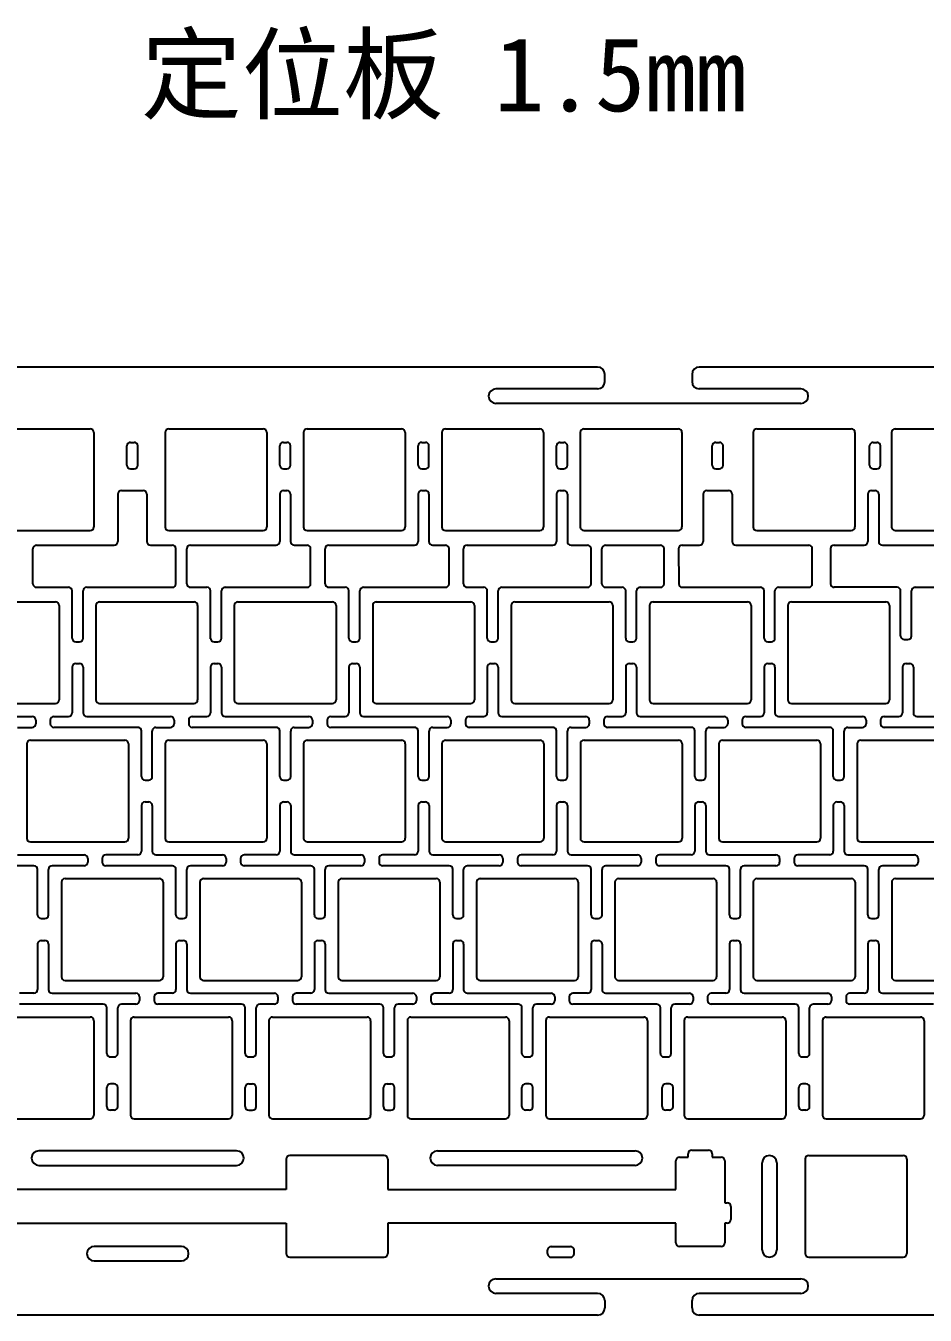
# Model space of a CAD drawing. Header units: millimetres. Extents: x 2270 to 2618, y 1811 to 1988.
# Drawn here: x 2358.1 to 2481.9, y 1811 to 1988.5 of the extents above; entities that cross this region are included whole.
import ezdxf

# ---------------------------------------------------------------- set-up
doc = ezdxf.new("R2010")
doc.units = ezdxf.units.MM
doc.layers.add('SUIT-00-06_PBL1', color=7, linetype='Continuous')
doc.styles.get("Standard").update_dxf_attribs({"font": 'arial.ttf'})

msp = doc.modelspace()

# ---------------------------------------------------------------- linework, layer by layer
for p, q in [((2353.97, 1933), (2366.97, 1933)), ((2377.79, 1933), (2390.79, 1933)), ((2396.84, 1933), (2409.84, 1933)), ((2415.89, 1933), (2428.89, 1933)), ((2434.94, 1933), (2447.94, 1933)), ((2458.75, 1933), (2471.75, 1933)), ((2477.8, 1933), (2490.8, 1933)), ((2367.47, 1932.5), (2367.47, 1919.5)), ((2372.52, 1931.14), (2373.02, 1931.14)), ((2377.29, 1932.5), (2377.29, 1919.5)), ((2391.29, 1932.5), (2391.29, 1919.5)), ((2393.56, 1931.14), (2394.06, 1931.14)), ((2396.34, 1932.5), (2396.34, 1919.5)), ((2410.34, 1932.5), (2410.34, 1919.5)), ((2412.61, 1931.14), (2413.11, 1931.14)), ((2415.39, 1932.5), (2415.39, 1919.5)), ((2429.39, 1932.5), (2429.39, 1919.5)), ((2431.66, 1931.14), (2432.16, 1931.14)), ((2434.44, 1932.5), (2434.44, 1919.5)), ((2448.44, 1932.5), (2448.44, 1919.5)), ((2453.09, 1931.14), (2453.59, 1931.14)), ((2458.25, 1932.5), (2458.25, 1919.5)), ((2472.25, 1932.5), (2472.25, 1919.5)), ((2474.77, 1931.14), (2475.27, 1931.14)), ((2477.3, 1932.5), (2477.3, 1919.5)), ((2372.02, 1928), (2372.02, 1930.64)), ((2373.52, 1928), (2373.52, 1930.64)), ((2393.06, 1928), (2393.06, 1930.64)), ((2394.56, 1928), (2394.56, 1930.64)), ((2412.11, 1928), (2412.11, 1930.64)), ((2413.61, 1928), (2413.61, 1930.64)), ((2431.16, 1928), (2431.16, 1930.64)), ((2432.66, 1928), (2432.66, 1930.64)), ((2452.59, 1928), (2452.59, 1930.64)), ((2454.09, 1928), (2454.09, 1930.64)), ((2474.27, 1928), (2474.27, 1930.64)), ((2475.77, 1928), (2475.77, 1930.64)), ((2372.52, 1927.5), (2373.02, 1927.5)), ((2393.56, 1927.5), (2394.06, 1927.5)), ((2412.61, 1927.5), (2413.11, 1927.5)), ((2431.66, 1927.5), (2432.16, 1927.5)), ((2453.09, 1927.5), (2453.59, 1927.5)), ((2474.77, 1927.5), (2475.27, 1927.5)), ((2448.44, 1926), (2448.44, 1926)), ((2370.77, 1924), (2370.77, 1917.5)), ((2371.27, 1924.5), (2374.27, 1924.5)), ((2374.77, 1924), (2374.77, 1917.5)), ((2393.06, 1924), (2393.06, 1917.5)), ((2393.56, 1924.5), (2394.06, 1924.5)), ((2394.56, 1924), (2394.56, 1917.5)), ((2412.11, 1924), (2412.11, 1917.5)), ((2412.61, 1924.5), (2413.11, 1924.5)), ((2413.61, 1924), (2413.61, 1917.5)), ((2431.16, 1924), (2431.16, 1917.5)), ((2431.66, 1924.5), (2432.16, 1924.5)), ((2432.66, 1924), (2432.66, 1917.5)), ((2451.34, 1924), (2451.34, 1917.5)), ((2451.84, 1924.5), (2454.84, 1924.5)), ((2455.34, 1924), (2455.34, 1917.5)), ((2474.02, 1924), (2474.02, 1917.5)), ((2474.52, 1924.5), (2475.02, 1924.5)), ((2475.52, 1924), (2475.52, 1917.5)), ((2353.97, 1919), (2366.97, 1919)), ((2377.79, 1919), (2390.79, 1919)), ((2396.84, 1919), (2409.84, 1919)), ((2415.89, 1919), (2428.89, 1919)), ((2434.94, 1919), (2447.94, 1919)), ((2458.75, 1919), (2471.75, 1919)), ((2477.8, 1919), (2490.8, 1919)), ((2359.59, 1917), (2370.27, 1917)), ((2375.27, 1917), (2378.27, 1917)), ((2380.77, 1917), (2392.56, 1917)), ((2395.06, 1917), (2396.82, 1917)), ((2399.82, 1917), (2411.61, 1917)), ((2414.11, 1917), (2415.87, 1917)), ((2418.87, 1917), (2430.66, 1917)), ((2433.16, 1917), (2435.42, 1917)), ((2437.92, 1917), (2445.47, 1917)), ((2448.46, 1917), (2450.84, 1917)), ((2455.84, 1917), (2465.88, 1917)), ((2469.38, 1917), (2473.52, 1917)), ((2476.02, 1917), (2484.93, 1917)), ((2359.09, 1911.69), (2359.09, 1916.5)), ((2378.77, 1911.69), (2378.77, 1916.5)), ((2380.27, 1911.69), (2380.27, 1916.5)), ((2397.32, 1911.69), (2397.32, 1916.5)), ((2399.32, 1911.69), (2399.32, 1916.5)), ((2416.37, 1911.69), (2416.37, 1916.5)), ((2418.37, 1911.69), (2418.37, 1916.5)), ((2435.92, 1911.69), (2435.92, 1916.5)), ((2437.42, 1911.69), (2437.42, 1916.5)), ((2445.97, 1911.69), (2445.97, 1916.5)), ((2447.96, 1916.49), (2447.99, 1911.68)), ((2466.38, 1911.69), (2466.38, 1916.5)), ((2468.88, 1916.5), (2468.88, 1911.69)), ((2359.59, 1911.19), (2363.99, 1911.19)), ((2364.49, 1904.19), (2364.49, 1910.69)), ((2365.99, 1904.19), (2365.99, 1910.69)), ((2366.49, 1911.19), (2378.27, 1911.19)), ((2380.77, 1911.19), (2383.04, 1911.19)), ((2383.54, 1904.11), (2383.54, 1910.69)), ((2385.04, 1904.11), (2385.04, 1910.69)), ((2385.54, 1911.19), (2396.82, 1911.19)), ((2399.82, 1911.19), (2402.09, 1911.19)), ((2402.59, 1904.19), (2402.59, 1910.69)), ((2404.09, 1904.19), (2404.09, 1910.69)), ((2404.59, 1911.19), (2415.87, 1911.19)), ((2418.87, 1911.19), (2421.14, 1911.19)), ((2421.64, 1904.19), (2421.64, 1910.69)), ((2423.14, 1904.19), (2423.14, 1910.69)), ((2423.64, 1911.19), (2435.42, 1911.19)), ((2437.92, 1911.19), (2440.19, 1911.19)), ((2440.69, 1904.19), (2440.69, 1910.69)), ((2442.19, 1904.19), (2442.19, 1910.69)), ((2442.69, 1911.19), (2445.47, 1911.19)), ((2448.49, 1911.19), (2459.24, 1911.19)), ((2459.74, 1904.19), (2459.74, 1910.69)), ((2461.24, 1904.19), (2461.24, 1910.69)), ((2461.74, 1911.19), (2465.88, 1911.19)), ((2478.04, 1911.19), (2469.38, 1911.19)), ((2478.54, 1904.49), (2478.54, 1910.69)), ((2480.04, 1904.49), (2480.04, 1910.69)), ((2480.54, 1911.19), (2484.93, 1911.19)), ((2349.21, 1909.19), (2362.21, 1909.19)), ((2362.71, 1908.69), (2362.71, 1895.69)), ((2367.76, 1908.69), (2367.76, 1895.69)), ((2368.26, 1909.19), (2381.26, 1909.19)), ((2381.76, 1908.69), (2381.76, 1895.69)), ((2386.81, 1908.69), (2386.81, 1895.69)), ((2387.31, 1909.19), (2400.31, 1909.19)), ((2400.81, 1908.69), (2400.81, 1895.69)), ((2405.86, 1908.69), (2405.86, 1895.69)), ((2406.36, 1909.19), (2419.36, 1909.19)), ((2419.86, 1908.69), (2419.86, 1895.69)), ((2424.91, 1908.69), (2424.91, 1895.69)), ((2425.41, 1909.19), (2438.41, 1909.19)), ((2438.91, 1908.69), (2438.91, 1895.69)), ((2443.96, 1908.69), (2443.96, 1895.69)), ((2444.46, 1909.19), (2457.46, 1909.19)), ((2457.96, 1908.69), (2457.96, 1895.69)), ((2463.01, 1908.69), (2463.01, 1895.69)), ((2463.51, 1909.19), (2476.51, 1909.19)), ((2477.01, 1908.69), (2477.01, 1895.69)), ((2364.99, 1903.69), (2365.49, 1903.69)), ((2384.04, 1903.69), (2384.54, 1903.69)), ((2403.09, 1903.69), (2403.59, 1903.69)), ((2422.14, 1903.69), (2422.64, 1903.69)), ((2441.19, 1903.69), (2441.69, 1903.69)), ((2460.24, 1903.69), (2460.74, 1903.69)), ((2479.04, 1903.99), (2479.54, 1903.99)), ((2364.49, 1900.19), (2364.49, 1893.91)), ((2364.99, 1900.69), (2365.49, 1900.69)), ((2365.99, 1900.19), (2365.99, 1893.91)), ((2383.54, 1900.19), (2383.54, 1893.91)), ((2384.04, 1900.69), (2384.54, 1900.69)), ((2385.04, 1900.19), (2385.04, 1893.91)), ((2402.59, 1900.19), (2402.59, 1893.91)), ((2403.09, 1900.69), (2403.59, 1900.69)), ((2404.09, 1900.19), (2404.09, 1893.91)), ((2421.64, 1900.19), (2421.64, 1893.91)), ((2422.14, 1900.69), (2422.64, 1900.69)), ((2423.14, 1900.19), (2423.14, 1893.91)), ((2440.69, 1900.19), (2440.69, 1893.91)), ((2441.19, 1900.69), (2441.69, 1900.69)), ((2442.19, 1900.19), (2442.19, 1893.91)), ((2459.74, 1900.19), (2459.74, 1893.91)), ((2460.24, 1900.69), (2460.74, 1900.69)), ((2461.24, 1900.19), (2461.24, 1893.91)), ((2478.79, 1900.19), (2478.79, 1893.91)), ((2479.29, 1900.69), (2479.79, 1900.69)), ((2480.29, 1900.19), (2480.29, 1893.91)), ((2349.21, 1895.19), (2362.21, 1895.19)), ((2368.26, 1895.19), (2381.26, 1895.19)), ((2387.31, 1895.19), (2400.31, 1895.19)), ((2406.36, 1895.19), (2419.36, 1895.19)), ((2425.41, 1895.19), (2438.41, 1895.19)), ((2444.46, 1895.19), (2457.46, 1895.19)), ((2463.51, 1895.19), (2476.51, 1895.19)), ((2347.44, 1893.41), (2358.98, 1893.41)), ((2359.48, 1892.91), (2359.48, 1892.41)), ((2361.48, 1892.91), (2361.48, 1892.41)), ((2361.98, 1893.41), (2363.99, 1893.41)), ((2366.49, 1893.41), (2378.03, 1893.41)), ((2378.53, 1892.91), (2378.53, 1892.41)), ((2380.53, 1892.91), (2380.53, 1892.41)), ((2381.03, 1893.41), (2383.04, 1893.41)), ((2385.54, 1893.41), (2397.08, 1893.41)), ((2397.58, 1892.91), (2397.58, 1892.41)), ((2399.58, 1892.91), (2399.58, 1892.41)), ((2400.08, 1893.41), (2402.09, 1893.41)), ((2404.59, 1893.41), (2416.13, 1893.41)), ((2416.63, 1892.91), (2416.63, 1892.41)), ((2418.63, 1892.91), (2418.63, 1892.41)), ((2419.13, 1893.41), (2421.14, 1893.41)), ((2423.64, 1893.41), (2435.18, 1893.41)), ((2435.68, 1892.91), (2435.68, 1892.41)), ((2437.68, 1892.91), (2437.68, 1892.41)), ((2438.18, 1893.41), (2440.19, 1893.41)), ((2442.69, 1893.41), (2454.23, 1893.41)), ((2454.73, 1892.91), (2454.73, 1892.41)), ((2456.73, 1892.91), (2456.73, 1892.41)), ((2457.23, 1893.41), (2459.24, 1893.41)), ((2461.74, 1893.41), (2473.28, 1893.41)), ((2473.78, 1892.91), (2473.78, 1892.41)), ((2475.78, 1892.91), (2475.78, 1892.41)), ((2476.28, 1893.41), (2478.29, 1893.41)), ((2480.79, 1893.41), (2492.33, 1893.41)), ((2356.97, 1891.91), (2358.98, 1891.91)), ((2373.52, 1891.91), (2361.98, 1891.91)), ((2374.02, 1885.14), (2374.02, 1891.41)), ((2375.52, 1885.14), (2375.52, 1891.41)), ((2376.02, 1891.91), (2378.03, 1891.91)), ((2392.57, 1891.91), (2381.03, 1891.91)), ((2393.07, 1885.14), (2393.07, 1891.41)), ((2394.57, 1885.14), (2394.57, 1891.41)), ((2395.07, 1891.91), (2397.08, 1891.91)), ((2411.62, 1891.91), (2400.08, 1891.91)), ((2412.12, 1885.14), (2412.12, 1891.41)), ((2413.62, 1885.14), (2413.62, 1891.41)), ((2414.12, 1891.91), (2416.13, 1891.91)), ((2430.67, 1891.91), (2419.13, 1891.91)), ((2431.17, 1885.14), (2431.17, 1891.41)), ((2432.67, 1885.14), (2432.67, 1891.41)), ((2433.17, 1891.91), (2435.18, 1891.91)), ((2449.72, 1891.91), (2438.18, 1891.91)), ((2450.22, 1885.14), (2450.22, 1891.41)), ((2451.72, 1885.14), (2451.72, 1891.41)), ((2452.22, 1891.91), (2454.23, 1891.91)), ((2468.77, 1891.91), (2457.23, 1891.91)), ((2469.27, 1885.14), (2469.27, 1891.41)), ((2470.77, 1885.14), (2470.77, 1891.41)), ((2471.27, 1891.91), (2473.28, 1891.91)), ((2487.82, 1891.91), (2476.28, 1891.91)), ((2358.25, 1889.64), (2358.25, 1876.64)), ((2358.75, 1890.14), (2371.75, 1890.14)), ((2372.25, 1889.64), (2372.25, 1876.64)), ((2377.3, 1889.64), (2377.3, 1876.64)), ((2377.8, 1890.14), (2390.8, 1890.14)), ((2391.3, 1889.64), (2391.3, 1876.64)), ((2396.35, 1889.64), (2396.35, 1876.64)), ((2396.85, 1890.14), (2409.85, 1890.14)), ((2410.35, 1889.64), (2410.35, 1876.64)), ((2415.4, 1889.64), (2415.4, 1876.64)), ((2415.9, 1890.14), (2428.9, 1890.14)), ((2429.4, 1889.64), (2429.4, 1876.64)), ((2434.45, 1889.64), (2434.45, 1876.64)), ((2434.95, 1890.14), (2447.95, 1890.14)), ((2448.45, 1889.64), (2448.45, 1876.64)), ((2453.5, 1889.64), (2453.5, 1876.64)), ((2454, 1890.14), (2467, 1890.14)), ((2467.5, 1889.64), (2467.5, 1876.64)), ((2472.55, 1889.64), (2472.55, 1876.64)), ((2473.05, 1890.14), (2486.05, 1890.14)), ((2374.52, 1884.64), (2375.02, 1884.64)), ((2393.57, 1884.64), (2394.07, 1884.64)), ((2412.62, 1884.64), (2413.12, 1884.64)), ((2431.67, 1884.64), (2432.17, 1884.64)), ((2450.72, 1884.64), (2451.22, 1884.64)), ((2469.77, 1884.64), (2470.27, 1884.64)), ((2374.52, 1881.64), (2375.02, 1881.64)), ((2393.57, 1881.64), (2394.07, 1881.64)), ((2412.62, 1881.64), (2413.12, 1881.64)), ((2431.67, 1881.64), (2432.17, 1881.64)), ((2450.72, 1881.64), (2451.22, 1881.64)), ((2469.77, 1881.64), (2470.27, 1881.64)), ((2374.02, 1881.14), (2374.02, 1874.86)), ((2375.52, 1881.14), (2375.52, 1874.86)), ((2393.07, 1881.14), (2393.07, 1874.86)), ((2394.57, 1881.14), (2394.57, 1874.86)), ((2412.12, 1881.14), (2412.12, 1874.86)), ((2413.62, 1881.14), (2413.62, 1874.86)), ((2431.17, 1881.14), (2431.17, 1874.86)), ((2432.67, 1881.14), (2432.67, 1874.86)), ((2450.22, 1881.14), (2450.22, 1874.86)), ((2451.72, 1881.14), (2451.72, 1874.86)), ((2469.27, 1881.14), (2469.27, 1874.86)), ((2470.77, 1881.14), (2470.77, 1874.86)), ((2358.75, 1876.14), (2371.75, 1876.14)), ((2377.8, 1876.14), (2390.8, 1876.14)), ((2396.85, 1876.14), (2409.85, 1876.14)), ((2415.9, 1876.14), (2428.9, 1876.14)), ((2434.95, 1876.14), (2447.95, 1876.14)), ((2454, 1876.14), (2467, 1876.14)), ((2473.05, 1876.14), (2486.05, 1876.14)), ((2356.97, 1874.36), (2366.13, 1874.36)), ((2373.52, 1874.36), (2369.13, 1874.36)), ((2376.02, 1874.36), (2385.18, 1874.36)), ((2392.57, 1874.36), (2388.18, 1874.36)), ((2395.07, 1874.36), (2404.23, 1874.36)), ((2411.62, 1874.36), (2407.23, 1874.36)), ((2414.12, 1874.36), (2423.28, 1874.36)), ((2430.67, 1874.36), (2426.28, 1874.36)), ((2433.17, 1874.36), (2442.33, 1874.36)), ((2449.72, 1874.36), (2445.33, 1874.36)), ((2452.22, 1874.36), (2461.38, 1874.36)), ((2468.77, 1874.36), (2464.38, 1874.36)), ((2471.27, 1874.36), (2480.43, 1874.36)), ((2359.23, 1872.86), (2350.08, 1872.86)), ((2366.13, 1872.86), (2361.73, 1872.86)), ((2366.63, 1873.86), (2366.63, 1873.36)), ((2368.63, 1873.86), (2368.63, 1873.36)), ((2378.28, 1872.86), (2369.13, 1872.86)), ((2385.18, 1872.86), (2380.78, 1872.86)), ((2385.68, 1873.86), (2385.68, 1873.36)), ((2387.68, 1873.86), (2387.68, 1873.36)), ((2397.33, 1872.86), (2388.18, 1872.86)), ((2404.23, 1872.86), (2399.83, 1872.86)), ((2404.73, 1873.86), (2404.73, 1873.36)), ((2406.73, 1873.86), (2406.73, 1873.36)), ((2416.38, 1872.86), (2407.23, 1872.86)), ((2423.28, 1872.86), (2418.88, 1872.86)), ((2423.78, 1873.86), (2423.78, 1873.36)), ((2425.78, 1873.86), (2425.78, 1873.36)), ((2435.43, 1872.86), (2426.28, 1872.86)), ((2442.33, 1872.86), (2437.93, 1872.86)), ((2442.83, 1873.86), (2442.83, 1873.36)), ((2444.83, 1873.86), (2444.83, 1873.36)), ((2454.48, 1872.86), (2445.33, 1872.86)), ((2461.38, 1872.86), (2456.98, 1872.86)), ((2461.88, 1873.86), (2461.88, 1873.36)), ((2463.88, 1873.86), (2463.88, 1873.36)), ((2473.53, 1872.86), (2464.38, 1872.86)), ((2480.43, 1872.86), (2476.03, 1872.86)), ((2480.93, 1873.86), (2480.93, 1873.36)), ((2359.73, 1866.09), (2359.73, 1872.36)), ((2361.23, 1866.09), (2361.23, 1872.36)), ((2363.51, 1871.09), (2376.51, 1871.09)), ((2378.78, 1866.09), (2378.78, 1872.36)), ((2380.28, 1866.09), (2380.28, 1872.36)), ((2382.56, 1871.09), (2395.56, 1871.09)), ((2397.83, 1866.09), (2397.83, 1872.36)), ((2399.33, 1866.09), (2399.33, 1872.36)), ((2401.61, 1871.09), (2414.61, 1871.09)), ((2416.88, 1866.09), (2416.88, 1872.36)), ((2418.38, 1866.09), (2418.38, 1872.36)), ((2420.66, 1871.09), (2433.66, 1871.09)), ((2435.93, 1866.09), (2435.93, 1872.36)), ((2437.43, 1866.09), (2437.43, 1872.36)), ((2439.71, 1871.09), (2452.71, 1871.09)), ((2454.98, 1866.09), (2454.98, 1872.36)), ((2456.48, 1866.09), (2456.48, 1872.36)), ((2458.76, 1871.09), (2471.76, 1871.09)), ((2474.03, 1866.09), (2474.03, 1872.36)), ((2475.53, 1866.09), (2475.53, 1872.36)), ((2477.81, 1871.09), (2490.81, 1871.09)), ((2363.01, 1870.59), (2363.01, 1857.59)), ((2377.01, 1870.59), (2377.01, 1857.59)), ((2382.06, 1870.59), (2382.06, 1857.59)), ((2396.06, 1870.59), (2396.06, 1857.59)), ((2401.11, 1870.59), (2401.11, 1857.59)), ((2415.11, 1870.59), (2415.11, 1857.59)), ((2420.16, 1870.59), (2420.16, 1857.59)), ((2434.16, 1870.59), (2434.16, 1857.59)), ((2439.21, 1870.59), (2439.21, 1857.59)), ((2453.21, 1870.59), (2453.21, 1857.59)), ((2458.26, 1870.59), (2458.26, 1857.59)), ((2472.26, 1870.59), (2472.26, 1857.59)), ((2477.31, 1870.59), (2477.31, 1857.59)), ((2360.23, 1865.59), (2360.73, 1865.59)), ((2379.28, 1865.59), (2379.78, 1865.59)), ((2398.33, 1865.59), (2398.83, 1865.59)), ((2417.38, 1865.59), (2417.88, 1865.59)), ((2436.43, 1865.59), (2436.93, 1865.59)), ((2455.48, 1865.59), (2455.98, 1865.59)), ((2474.53, 1865.59), (2475.03, 1865.59)), ((2359.73, 1862.09), (2359.73, 1855.81)), ((2360.23, 1862.59), (2360.73, 1862.59)), ((2361.23, 1862.09), (2361.23, 1855.81)), ((2378.78, 1862.09), (2378.78, 1855.81)), ((2379.28, 1862.59), (2379.78, 1862.59)), ((2380.28, 1862.09), (2380.28, 1855.81)), ((2397.83, 1862.09), (2397.83, 1855.81)), ((2398.33, 1862.59), (2398.83, 1862.59)), ((2399.33, 1862.09), (2399.33, 1855.81)), ((2416.88, 1862.09), (2416.88, 1855.81)), ((2417.38, 1862.59), (2417.88, 1862.59)), ((2418.38, 1862.09), (2418.38, 1855.81)), ((2435.93, 1862.09), (2435.93, 1855.81)), ((2436.43, 1862.59), (2436.93, 1862.59)), ((2437.43, 1862.09), (2437.43, 1855.81)), ((2454.98, 1862.09), (2454.98, 1855.81)), ((2455.48, 1862.59), (2455.98, 1862.59)), ((2456.48, 1862.09), (2456.48, 1855.81)), ((2474.03, 1862.09), (2474.03, 1855.81)), ((2474.53, 1862.59), (2475.03, 1862.59)), ((2475.53, 1862.09), (2475.53, 1855.81)), ((2363.51, 1857.09), (2376.51, 1857.09)), ((2382.56, 1857.09), (2395.56, 1857.09)), ((2401.61, 1857.09), (2414.61, 1857.09)), ((2420.66, 1857.09), (2433.66, 1857.09)), ((2439.71, 1857.09), (2452.71, 1857.09)), ((2458.76, 1857.09), (2471.76, 1857.09)), ((2477.81, 1857.09), (2490.81, 1857.09)), ((2359.23, 1855.31), (2357.22, 1855.31)), ((2361.73, 1855.31), (2373.27, 1855.31)), ((2373.77, 1854.81), (2373.77, 1854.31)), ((2375.77, 1854.81), (2375.77, 1854.31)), ((2378.28, 1855.31), (2376.27, 1855.31)), ((2380.78, 1855.31), (2392.32, 1855.31)), ((2392.82, 1854.81), (2392.82, 1854.31)), ((2394.82, 1854.81), (2394.82, 1854.31)), ((2397.33, 1855.31), (2395.32, 1855.31)), ((2399.83, 1855.31), (2411.37, 1855.31)), ((2411.87, 1854.81), (2411.87, 1854.31)), ((2413.87, 1854.81), (2413.87, 1854.31)), ((2416.38, 1855.31), (2414.37, 1855.31)), ((2418.88, 1855.31), (2430.42, 1855.31)), ((2430.92, 1854.81), (2430.92, 1854.31)), ((2432.92, 1854.81), (2432.92, 1854.31)), ((2435.43, 1855.31), (2433.42, 1855.31)), ((2437.93, 1855.31), (2449.47, 1855.31)), ((2449.97, 1854.81), (2449.97, 1854.31)), ((2451.97, 1854.81), (2451.97, 1854.31)), ((2454.48, 1855.31), (2452.47, 1855.31)), ((2456.98, 1855.31), (2468.52, 1855.31)), ((2469.02, 1854.81), (2469.02, 1854.31)), ((2471.02, 1854.81), (2471.02, 1854.31)), ((2473.53, 1855.31), (2471.52, 1855.31)), ((2476.03, 1855.31), (2487.57, 1855.31)), ((2368.76, 1853.81), (2357.22, 1853.81)), ((2369.26, 1847.04), (2369.26, 1853.31)), ((2370.76, 1847.04), (2370.76, 1853.31)), ((2373.27, 1853.81), (2371.26, 1853.81)), ((2387.81, 1853.81), (2376.27, 1853.81)), ((2388.31, 1847.04), (2388.31, 1853.31)), ((2389.81, 1847.04), (2389.81, 1853.31)), ((2392.32, 1853.81), (2390.31, 1853.81)), ((2406.86, 1853.81), (2395.32, 1853.81)), ((2407.36, 1847.04), (2407.36, 1853.31)), ((2408.86, 1847.04), (2408.86, 1853.31)), ((2411.37, 1853.81), (2409.36, 1853.81)), ((2425.91, 1853.81), (2414.37, 1853.81)), ((2426.41, 1847.04), (2426.41, 1853.31)), ((2427.91, 1847.04), (2427.91, 1853.31)), ((2430.42, 1853.81), (2428.41, 1853.81)), ((2444.96, 1853.81), (2433.42, 1853.81)), ((2445.46, 1847.04), (2445.46, 1853.31)), ((2446.96, 1847.04), (2446.96, 1853.31)), ((2449.47, 1853.81), (2447.46, 1853.81)), ((2464.01, 1853.81), (2452.47, 1853.81)), ((2464.51, 1847.04), (2464.51, 1853.31)), ((2466.01, 1847.04), (2466.01, 1853.31)), ((2468.52, 1853.81), (2466.51, 1853.81)), ((2483.06, 1853.81), (2471.52, 1853.81)), ((2353.98, 1852.04), (2366.98, 1852.04)), ((2367.48, 1851.54), (2367.48, 1838.54)), ((2372.53, 1851.54), (2372.53, 1838.54)), ((2373.03, 1852.04), (2386.03, 1852.04)), ((2386.53, 1851.54), (2386.53, 1838.54)), ((2391.58, 1851.54), (2391.58, 1838.54)), ((2392.08, 1852.04), (2405.08, 1852.04)), ((2405.58, 1851.54), (2405.58, 1838.54)), ((2410.63, 1851.54), (2410.63, 1838.54)), ((2411.13, 1852.04), (2424.13, 1852.04)), ((2424.63, 1851.54), (2424.63, 1838.54)), ((2429.68, 1851.54), (2429.68, 1838.54)), ((2430.18, 1852.04), (2443.18, 1852.04)), ((2443.68, 1851.54), (2443.68, 1838.54)), ((2448.73, 1851.54), (2448.73, 1838.54)), ((2449.23, 1852.04), (2462.23, 1852.04)), ((2462.73, 1851.54), (2462.73, 1838.54)), ((2467.78, 1851.54), (2467.78, 1838.54)), ((2468.28, 1852.04), (2481.28, 1852.04)), ((2481.78, 1851.54), (2481.78, 1838.54)), ((2369.76, 1846.54), (2370.26, 1846.54)), ((2388.81, 1846.54), (2389.31, 1846.54)), ((2407.86, 1846.54), (2408.36, 1846.54)), ((2426.91, 1846.54), (2427.41, 1846.54)), ((2445.96, 1846.54), (2446.46, 1846.54)), ((2465.01, 1846.54), (2465.51, 1846.54)), ((2369.26, 1839.71), (2369.26, 1842.34)), ((2370.26, 1842.84), (2369.76, 1842.84)), ((2370.76, 1839.71), (2370.76, 1842.34)), ((2388.31, 1839.71), (2388.31, 1842.34)), ((2388.81, 1842.84), (2389.31, 1842.84)), ((2389.81, 1839.71), (2389.81, 1842.34)), ((2407.36, 1839.71), (2407.36, 1842.34)), ((2407.86, 1842.84), (2408.36, 1842.84)), ((2408.86, 1839.71), (2408.86, 1842.34)), ((2426.41, 1839.71), (2426.41, 1842.34)), ((2427.41, 1842.84), (2426.91, 1842.84)), ((2427.91, 1839.71), (2427.91, 1842.34)), ((2445.71, 1839.71), (2445.71, 1842.34)), ((2446.71, 1842.84), (2446.21, 1842.84)), ((2447.21, 1839.71), (2447.21, 1842.34)), ((2464.51, 1839.71), (2464.51, 1842.34)), ((2465.51, 1842.84), (2465.01, 1842.84)), ((2466.01, 1839.71), (2466.01, 1842.34)), ((2370.26, 1839.21), (2369.76, 1839.21)), ((2388.81, 1839.21), (2389.31, 1839.21)), ((2407.86, 1839.21), (2408.36, 1839.21)), ((2427.41, 1839.21), (2426.91, 1839.21)), ((2446.71, 1839.21), (2446.21, 1839.21)), ((2465.51, 1839.21), (2465.01, 1839.21)), ((2353.98, 1838.04), (2366.98, 1838.04)), ((2373.03, 1838.04), (2386.03, 1838.04)), ((2392.08, 1838.04), (2405.08, 1838.04)), ((2411.13, 1838.04), (2424.13, 1838.04)), ((2430.18, 1838.04), (2443.18, 1838.04)), ((2449.23, 1838.04), (2462.23, 1838.04)), ((2468.28, 1838.04), (2481.28, 1838.04)), ((2465.39, 1832.49), (2465.39, 1819.49)), ((2465.89, 1832.99), (2478.89, 1832.99)), ((2479.39, 1832.49), (2479.39, 1819.49)), ((2429.94, 1819.47), (2429.94, 1819.97)), ((2430.44, 1820.47), (2433.08, 1820.47)), ((2433.58, 1819.47), (2433.58, 1819.97)), ((2430.44, 1818.97), (2433.08, 1818.97)), ((2465.89, 1818.99), (2478.89, 1818.99))]:
    msp.add_line(p, q)
at = {"color": 0}
for p, q in [((2449.8, 1833.73), (2452.1, 1833.73)), ((2393.95, 1832.48), (2393.95, 1828.28)), ((2407.45, 1832.98), (2394.45, 1832.98)), ((2407.95, 1832.48), (2407.95, 1828.28)), ((2447.58, 1828.28), (2447.58, 1832.25)), ((2448.08, 1832.75), (2449.3, 1832.75)), ((2449.3, 1832.75), (2449.3, 1833.23)), ((2452.6, 1833.23), (2452.6, 1832.75)), ((2452.6, 1832.75), (2453.83, 1832.75)), ((2454.33, 1832.25), (2454.33, 1826.48)), ((2393.95, 1828.28), (2354.33, 1828.28)), ((2407.95, 1828.28), (2447.58, 1828.28)), ((2454.33, 1826.48), (2454.65, 1826.48)), ((2455.15, 1825.98), (2455.15, 1824.18)), ((2354.33, 1823.68), (2393.95, 1823.68)), ((2393.95, 1823.68), (2393.95, 1819.49)), ((2447.58, 1823.68), (2407.95, 1823.68)), ((2407.95, 1823.68), (2407.95, 1819.49)), ((2447.58, 1820.95), (2447.58, 1823.68)), ((2454.65, 1823.68), (2454.33, 1823.68)), ((2454.33, 1823.68), (2454.33, 1820.95)), ((2453.83, 1820.45), (2448.08, 1820.45)), ((2394.45, 1818.99), (2407.45, 1818.99))]:
    msp.add_line(p, q, dxfattribs=at)
for centre, radius, start, end in [((2422.82, 1937.5), 1, 90, 270), ((2464.82, 1937.5), 1, 270, 90), ((2366.97, 1932.5), 0.5, 360, 90), ((2377.79, 1932.5), 0.5, 90, 180), ((2390.79, 1932.5), 0.5, 360, 90), ((2396.84, 1932.5), 0.5, 90, 180), ((2409.84, 1932.5), 0.5, 360, 90), ((2415.89, 1932.5), 0.5, 90, 180), ((2428.89, 1932.5), 0.5, 360, 90), ((2434.94, 1932.5), 0.5, 90, 180), ((2447.94, 1932.5), 0.5, 360, 90), ((2458.75, 1932.5), 0.5, 90, 180), ((2471.75, 1932.5), 0.5, 360, 90), ((2477.8, 1932.5), 0.5, 90, 180), ((2372.52, 1930.64), 0.5, 90, 180), ((2373.02, 1930.64), 0.5, 0, 90), ((2393.56, 1930.64), 0.5, 90, 180), ((2394.06, 1930.64), 0.5, 0, 90), ((2412.61, 1930.64), 0.5, 90, 180), ((2413.11, 1930.64), 0.5, 0, 90), ((2431.66, 1930.64), 0.5, 90, 180), ((2432.16, 1930.64), 0.5, 0, 90), ((2453.09, 1930.64), 0.5, 90, 180), ((2453.59, 1930.64), 0.5, 0, 90), ((2474.77, 1930.64), 0.5, 90, 180), ((2475.27, 1930.64), 0.5, 0, 90), ((2372.52, 1928), 0.5, 180, 270), ((2373.02, 1928), 0.5, 270, 0), ((2393.56, 1928), 0.5, 180, 270), ((2394.06, 1928), 0.5, 270, 0), ((2412.61, 1928), 0.5, 180, 270), ((2413.11, 1928), 0.5, 270, 0), ((2431.66, 1928), 0.5, 180, 270), ((2432.16, 1928), 0.5, 270, 0), ((2453.09, 1928), 0.5, 180, 270), ((2453.59, 1928), 0.5, 270, 0), ((2474.77, 1928), 0.5, 180, 270), ((2475.27, 1928), 0.5, 270, 0), ((2371.27, 1924), 0.5, 90, 180), ((2374.27, 1924), 0.5, 360, 90), ((2393.56, 1924), 0.5, 90, 180), ((2394.06, 1924), 0.5, 360, 90), ((2412.61, 1924), 0.5, 90, 180), ((2413.11, 1924), 0.5, 360, 90), ((2431.66, 1924), 0.5, 90, 180), ((2432.16, 1924), 0.5, 360, 90), ((2451.84, 1924), 0.5, 90, 180), ((2454.84, 1924), 0.5, 360, 90), ((2474.52, 1924), 0.5, 90, 180), ((2475.02, 1924), 0.5, 360, 90), ((2366.97, 1919.5), 0.5, 270, 360), ((2377.79, 1919.5), 0.5, 180, 270), ((2390.79, 1919.5), 0.5, 270, 360), ((2396.84, 1919.5), 0.5, 180, 270), ((2409.84, 1919.5), 0.5, 270, 360), ((2415.89, 1919.5), 0.5, 180, 270), ((2428.89, 1919.5), 0.5, 270, 360), ((2434.94, 1919.5), 0.5, 180, 270), ((2447.94, 1919.5), 0.5, 270, 360), ((2458.75, 1919.5), 0.5, 180, 270), ((2471.75, 1919.5), 0.5, 270, 360), ((2477.8, 1919.5), 0.5, 180, 270), ((2359.59, 1916.5), 0.5, 90, 180), ((2370.27, 1917.5), 0.5, 270, 360), ((2375.27, 1917.5), 0.5, 180, 270), ((2378.27, 1916.5), 0.5, 0, 90), ((2380.77, 1916.5), 0.5, 90, 180), ((2392.56, 1917.5), 0.5, 270, 360), ((2395.06, 1917.5), 0.5, 180, 270), ((2396.82, 1916.5), 0.5, 0, 90), ((2399.82, 1916.5), 0.5, 90, 180), ((2411.61, 1917.5), 0.5, 270, 360), ((2414.11, 1917.5), 0.5, 180, 270), ((2415.87, 1916.5), 0.5, 0, 90), ((2418.87, 1916.5), 0.5, 90, 180), ((2430.66, 1917.5), 0.5, 270, 360), ((2433.16, 1917.5), 0.5, 180, 270), ((2435.42, 1916.5), 0.5, 0, 90), ((2437.92, 1916.5), 0.5, 90, 180), ((2445.47, 1916.5), 0.5, 360, 90), ((2448.46, 1916.5), 0.5, 90, 180.4508), ((2450.84, 1917.5), 0.5, 270, 360), ((2455.84, 1917.5), 0.5, 180, 270), ((2465.88, 1916.5), 0.5, 0, 90), ((2469.38, 1916.5), 0.5, 90, 180), ((2473.52, 1917.5), 0.5, 270, 360), ((2476.02, 1917.5), 0.5, 180, 270), ((2359.59, 1911.69), 0.5, 180, 270), ((2378.27, 1911.69), 0.5, 270, 0), ((2380.77, 1911.69), 0.5, 180, 270), ((2396.82, 1911.69), 0.5, 270, 0), ((2399.82, 1911.69), 0.5, 180, 270), ((2415.87, 1911.69), 0.5, 270, 0), ((2418.87, 1911.69), 0.5, 180, 270), ((2435.42, 1911.69), 0.5, 270, 0), ((2437.92, 1911.69), 0.5, 180, 270), ((2445.47, 1911.69), 0.5, 270, 360), ((2448.49, 1911.69), 0.5, 180.4508, 270), ((2465.88, 1911.69), 0.5, 270, 0), ((2469.38, 1911.69), 0.5, 180, 270), ((2363.99, 1910.69), 0.5, 0, 90), ((2366.49, 1910.69), 0.5, 90, 180), ((2383.04, 1910.69), 0.5, 0, 90), ((2385.54, 1910.69), 0.5, 90, 180), ((2402.09, 1910.69), 0.5, 0, 90), ((2404.59, 1910.69), 0.5, 90, 180), ((2421.14, 1910.69), 0.5, 0, 90), ((2423.64, 1910.69), 0.5, 90, 180), ((2440.19, 1910.69), 0.5, 0, 90), ((2442.69, 1910.69), 0.5, 90, 180), ((2459.24, 1910.69), 0.5, 0, 90), ((2461.74, 1910.69), 0.5, 90, 180), ((2478.04, 1910.69), 0.5, 360, 90), ((2480.54, 1910.69), 0.5, 90, 180), ((2362.21, 1908.69), 0.5, 360, 90), ((2368.26, 1908.69), 0.5, 90, 180), ((2381.26, 1908.69), 0.5, 360, 90), ((2387.31, 1908.69), 0.5, 90, 180), ((2400.31, 1908.69), 0.5, 360, 90), ((2406.36, 1908.69), 0.5, 90, 180), ((2419.36, 1908.69), 0.5, 360, 90), ((2425.41, 1908.69), 0.5, 90, 180), ((2438.41, 1908.69), 0.5, 360, 90), ((2444.46, 1908.69), 0.5, 90, 180), ((2457.46, 1908.69), 0.5, 360, 90), ((2463.51, 1908.69), 0.5, 90, 180), ((2476.51, 1908.69), 0.5, 360, 90), ((2479.04, 1904.49), 0.5, 180, 270), ((2479.54, 1904.49), 0.5, 270, 0), ((2364.99, 1904.19), 0.5, 180, 270), ((2365.49, 1904.19), 0.5, 270, 0), ((2384.04, 1904.19), 0.5, 180, 270), ((2384.54, 1904.19), 0.5, 270, 0), ((2403.09, 1904.19), 0.5, 180, 270), ((2403.59, 1904.19), 0.5, 270, 0), ((2422.14, 1904.19), 0.5, 180, 270), ((2422.64, 1904.19), 0.5, 270, 0), ((2441.19, 1904.19), 0.5, 180, 270), ((2441.69, 1904.19), 0.5, 270, 0), ((2460.24, 1904.19), 0.5, 180, 270), ((2460.74, 1904.19), 0.5, 270, 0), ((2364.99, 1900.19), 0.5, 90, 180), ((2365.49, 1900.19), 0.5, 360, 90), ((2384.04, 1900.19), 0.5, 90, 180), ((2384.54, 1900.19), 0.5, 360, 90), ((2403.09, 1900.19), 0.5, 90, 180), ((2403.59, 1900.19), 0.5, 360, 90), ((2422.14, 1900.19), 0.5, 90, 180), ((2422.64, 1900.19), 0.5, 360, 90), ((2441.19, 1900.19), 0.5, 90, 180), ((2441.69, 1900.19), 0.5, 360, 90), ((2460.24, 1900.19), 0.5, 90, 180), ((2460.74, 1900.19), 0.5, 360, 90), ((2479.29, 1900.19), 0.5, 90, 180), ((2479.79, 1900.19), 0.5, 360, 90), ((2362.21, 1895.69), 0.5, 270, 360), ((2368.26, 1895.69), 0.5, 180, 270), ((2381.26, 1895.69), 0.5, 270, 360), ((2387.31, 1895.69), 0.5, 180, 270), ((2400.31, 1895.69), 0.5, 270, 360), ((2406.36, 1895.69), 0.5, 180, 270), ((2419.36, 1895.69), 0.5, 270, 360), ((2425.41, 1895.69), 0.5, 180, 270), ((2438.41, 1895.69), 0.5, 270, 360), ((2444.46, 1895.69), 0.5, 180, 270), ((2457.46, 1895.69), 0.5, 270, 360), ((2463.51, 1895.69), 0.5, 180, 270), ((2463.51, 1895.69), 0.5, 180, 270), ((2476.51, 1895.69), 0.5, 270, 360), ((2363.99, 1893.91), 0.5, 270, 360), ((2366.49, 1893.91), 0.5, 180, 270), ((2383.04, 1893.91), 0.5, 270, 360), ((2385.54, 1893.91), 0.5, 180, 270), ((2402.09, 1893.91), 0.5, 270, 360), ((2404.59, 1893.91), 0.5, 180, 270), ((2421.14, 1893.91), 0.5, 270, 360), ((2423.64, 1893.91), 0.5, 180, 270), ((2440.19, 1893.91), 0.5, 270, 360), ((2442.69, 1893.91), 0.5, 180, 270), ((2459.24, 1893.91), 0.5, 270, 360), ((2461.74, 1893.91), 0.5, 180, 270), ((2478.29, 1893.91), 0.5, 270, 360), ((2480.79, 1893.91), 0.5, 180, 270), ((2358.98, 1892.91), 0.5, 0, 90), ((2358.98, 1892.41), 0.5, 270, 0), ((2361.98, 1892.91), 0.5, 90, 180), ((2361.98, 1892.41), 0.5, 180, 270), ((2378.03, 1892.91), 0.5, 0, 90), ((2378.03, 1892.41), 0.5, 270, 0), ((2381.03, 1892.91), 0.5, 90, 180), ((2381.03, 1892.41), 0.5, 180, 270), ((2397.08, 1892.91), 0.5, 0, 90), ((2397.08, 1892.41), 0.5, 270, 0), ((2400.08, 1892.91), 0.5, 90, 180), ((2400.08, 1892.41), 0.5, 180, 270), ((2416.13, 1892.91), 0.5, 0, 90), ((2416.13, 1892.41), 0.5, 270, 0), ((2419.13, 1892.91), 0.5, 90, 180), ((2419.13, 1892.41), 0.5, 180, 270), ((2435.18, 1892.91), 0.5, 0, 90), ((2435.18, 1892.41), 0.5, 270, 0), ((2438.18, 1892.91), 0.5, 90, 180), ((2438.18, 1892.41), 0.5, 180, 270), ((2454.23, 1892.91), 0.5, 0, 90), ((2454.23, 1892.41), 0.5, 270, 0), ((2457.23, 1892.91), 0.5, 90, 180), ((2457.23, 1892.41), 0.5, 180, 270), ((2473.28, 1892.91), 0.5, 0, 90), ((2473.28, 1892.41), 0.5, 270, 0), ((2476.28, 1892.91), 0.5, 90, 180), ((2476.28, 1892.41), 0.5, 180, 270), ((2373.52, 1891.41), 0.5, 360, 90), ((2376.02, 1891.41), 0.5, 90, 180), ((2392.57, 1891.41), 0.5, 360, 90), ((2395.07, 1891.41), 0.5, 90, 180), ((2411.62, 1891.41), 0.5, 360, 90), ((2414.12, 1891.41), 0.5, 90, 180), ((2430.67, 1891.41), 0.5, 360, 90), ((2433.17, 1891.41), 0.5, 90, 180), ((2449.72, 1891.41), 0.5, 360, 90), ((2452.22, 1891.41), 0.5, 90, 180), ((2468.77, 1891.41), 0.5, 360, 90), ((2471.27, 1891.41), 0.5, 90, 180), ((2358.75, 1889.64), 0.5, 90, 180), ((2371.75, 1889.64), 0.5, 360, 90), ((2377.8, 1889.64), 0.5, 90, 180), ((2390.8, 1889.64), 0.5, 360, 90), ((2396.85, 1889.64), 0.5, 90, 180), ((2409.85, 1889.64), 0.5, 360, 90), ((2415.9, 1889.64), 0.5, 90, 180), ((2428.9, 1889.64), 0.5, 360, 90), ((2434.95, 1889.64), 0.5, 90, 180), ((2447.95, 1889.64), 0.5, 360, 90), ((2454, 1889.64), 0.5, 90, 180), ((2467, 1889.64), 0.5, 360, 90), ((2473.05, 1889.64), 0.5, 90, 180), ((2374.52, 1885.14), 0.5, 180, 270), ((2375.02, 1885.14), 0.5, 270, 0), ((2393.57, 1885.14), 0.5, 180, 270), ((2394.07, 1885.14), 0.5, 270, 0), ((2412.62, 1885.14), 0.5, 180, 270), ((2413.12, 1885.14), 0.5, 270, 0), ((2431.67, 1885.14), 0.5, 180, 270), ((2432.17, 1885.14), 0.5, 270, 0), ((2450.72, 1885.14), 0.5, 180, 270), ((2451.22, 1885.14), 0.5, 270, 0), ((2469.77, 1885.14), 0.5, 180, 270), ((2470.27, 1885.14), 0.5, 270, 0), ((2374.52, 1881.14), 0.5, 90, 180), ((2375.02, 1881.14), 0.5, 360, 90), ((2393.57, 1881.14), 0.5, 90, 180), ((2394.07, 1881.14), 0.5, 360, 90), ((2412.62, 1881.14), 0.5, 90, 180), ((2413.12, 1881.14), 0.5, 360, 90), ((2431.67, 1881.14), 0.5, 90, 180), ((2432.17, 1881.14), 0.5, 360, 90), ((2450.72, 1881.14), 0.5, 90, 180), ((2451.22, 1881.14), 0.5, 360, 90), ((2469.77, 1881.14), 0.5, 90, 180), ((2470.27, 1881.14), 0.5, 360, 90), ((2358.75, 1876.64), 0.5, 180, 270), ((2371.75, 1876.64), 0.5, 270, 360), ((2377.8, 1876.64), 0.5, 180, 270), ((2390.8, 1876.64), 0.5, 270, 360), ((2396.85, 1876.64), 0.5, 180, 270), ((2409.85, 1876.64), 0.5, 270, 360), ((2415.9, 1876.64), 0.5, 180, 270), ((2428.9, 1876.64), 0.5, 270, 360), ((2434.95, 1876.64), 0.5, 180, 270), ((2447.95, 1876.64), 0.5, 270, 360), ((2454, 1876.64), 0.5, 180, 270), ((2454, 1876.64), 0.5, 180, 270), ((2467, 1876.64), 0.5, 270, 360), ((2473.05, 1876.64), 0.5, 180, 270), ((2366.13, 1873.86), 0.5, 0, 90), ((2369.13, 1873.86), 0.5, 90, 180), ((2373.52, 1874.86), 0.5, 270, 360), ((2376.02, 1874.86), 0.5, 180, 270), ((2385.18, 1873.86), 0.5, 0, 90), ((2388.18, 1873.86), 0.5, 90, 180), ((2392.57, 1874.86), 0.5, 270, 360), ((2395.07, 1874.86), 0.5, 180, 270), ((2404.23, 1873.86), 0.5, 0, 90), ((2407.23, 1873.86), 0.5, 90, 180), ((2411.62, 1874.86), 0.5, 270, 360), ((2414.12, 1874.86), 0.5, 180, 270), ((2423.28, 1873.86), 0.5, 0, 90), ((2426.28, 1873.86), 0.5, 90, 180), ((2430.67, 1874.86), 0.5, 270, 360), ((2433.17, 1874.86), 0.5, 180, 270), ((2442.33, 1873.86), 0.5, 0, 90), ((2445.33, 1873.86), 0.5, 90, 180), ((2449.72, 1874.86), 0.5, 270, 360), ((2452.22, 1874.86), 0.5, 180, 270), ((2461.38, 1873.86), 0.5, 0, 90), ((2464.38, 1873.86), 0.5, 90, 180), ((2468.77, 1874.86), 0.5, 270, 360), ((2471.27, 1874.86), 0.5, 180, 270), ((2480.43, 1873.86), 0.5, 0, 90), ((2359.23, 1872.36), 0.5, 360, 90), ((2361.73, 1872.36), 0.5, 90, 180), ((2366.13, 1873.36), 0.5, 270, 0), ((2369.13, 1873.36), 0.5, 180, 270), ((2378.28, 1872.36), 0.5, 360, 90), ((2380.78, 1872.36), 0.5, 90, 180), ((2385.18, 1873.36), 0.5, 270, 0), ((2388.18, 1873.36), 0.5, 180, 270), ((2397.33, 1872.36), 0.5, 360, 90), ((2399.83, 1872.36), 0.5, 90, 180), ((2404.23, 1873.36), 0.5, 270, 0), ((2407.23, 1873.36), 0.5, 180, 270), ((2416.38, 1872.36), 0.5, 360, 90), ((2418.88, 1872.36), 0.5, 90, 180), ((2423.28, 1873.36), 0.5, 270, 0), ((2426.28, 1873.36), 0.5, 180, 270), ((2435.43, 1872.36), 0.5, 360, 90), ((2437.93, 1872.36), 0.5, 90, 180), ((2442.33, 1873.36), 0.5, 270, 0), ((2445.33, 1873.36), 0.5, 180, 270), ((2454.48, 1872.36), 0.5, 360, 90), ((2456.98, 1872.36), 0.5, 90, 180), ((2461.38, 1873.36), 0.5, 270, 0), ((2464.38, 1873.36), 0.5, 180, 270), ((2473.53, 1872.36), 0.5, 360, 90), ((2476.03, 1872.36), 0.5, 90, 180), ((2480.43, 1873.36), 0.5, 270, 0), ((2363.51, 1870.59), 0.5, 90, 180), ((2376.51, 1870.59), 0.5, 360, 90), ((2382.56, 1870.59), 0.5, 90, 180), ((2395.56, 1870.59), 0.5, 360, 90), ((2401.61, 1870.59), 0.5, 90, 180), ((2414.61, 1870.59), 0.5, 360, 90), ((2420.66, 1870.59), 0.5, 90, 180), ((2433.66, 1870.59), 0.5, 360, 90), ((2439.71, 1870.59), 0.5, 90, 180), ((2452.71, 1870.59), 0.5, 360, 90), ((2458.76, 1870.59), 0.5, 90, 180), ((2471.76, 1870.59), 0.5, 360, 90), ((2477.81, 1870.59), 0.5, 90, 180), ((2360.23, 1866.09), 0.5, 180, 270), ((2360.73, 1866.09), 0.5, 270, 0), ((2379.28, 1866.09), 0.5, 180, 270), ((2379.78, 1866.09), 0.5, 270, 0), ((2398.33, 1866.09), 0.5, 180, 270), ((2398.83, 1866.09), 0.5, 270, 0), ((2417.38, 1866.09), 0.5, 180, 270), ((2417.88, 1866.09), 0.5, 270, 0), ((2436.43, 1866.09), 0.5, 180, 270), ((2436.93, 1866.09), 0.5, 270, 0), ((2455.48, 1866.09), 0.5, 180, 270), ((2455.98, 1866.09), 0.5, 270, 0), ((2474.53, 1866.09), 0.5, 180, 270), ((2475.03, 1866.09), 0.5, 270, 0), ((2360.23, 1862.09), 0.5, 90, 180), ((2360.73, 1862.09), 0.5, 360, 90), ((2379.28, 1862.09), 0.5, 90, 180), ((2379.78, 1862.09), 0.5, 360, 90), ((2398.33, 1862.09), 0.5, 90, 180), ((2398.83, 1862.09), 0.5, 360, 90), ((2417.38, 1862.09), 0.5, 90, 180), ((2417.88, 1862.09), 0.5, 360, 90), ((2436.43, 1862.09), 0.5, 90, 180), ((2436.93, 1862.09), 0.5, 360, 90), ((2455.48, 1862.09), 0.5, 90, 180), ((2455.98, 1862.09), 0.5, 360, 90), ((2474.53, 1862.09), 0.5, 90, 180), ((2475.03, 1862.09), 0.5, 360, 90), ((2363.51, 1857.59), 0.5, 180, 270), ((2376.51, 1857.59), 0.5, 270, 360), ((2382.56, 1857.59), 0.5, 180, 270), ((2395.56, 1857.59), 0.5, 270, 360), ((2401.61, 1857.59), 0.5, 180, 270), ((2414.61, 1857.59), 0.5, 270, 360), ((2420.66, 1857.59), 0.5, 180, 270), ((2433.66, 1857.59), 0.5, 270, 360), ((2439.71, 1857.59), 0.5, 180, 270), ((2452.71, 1857.59), 0.5, 270, 360), ((2458.76, 1857.59), 0.5, 180, 270), ((2471.76, 1857.59), 0.5, 270, 360), ((2477.81, 1857.59), 0.5, 180, 270), ((2359.23, 1855.81), 0.5, 270, 360), ((2361.73, 1855.81), 0.5, 180, 270), ((2373.27, 1854.81), 0.5, 0, 90), ((2376.27, 1854.81), 0.5, 90, 180), ((2378.28, 1855.81), 0.5, 270, 360), ((2380.78, 1855.81), 0.5, 180, 270), ((2392.32, 1854.81), 0.5, 0, 90), ((2395.32, 1854.81), 0.5, 90, 180), ((2397.33, 1855.81), 0.5, 270, 360), ((2399.83, 1855.81), 0.5, 180, 270), ((2411.37, 1854.81), 0.5, 0, 90), ((2414.37, 1854.81), 0.5, 90, 180), ((2416.38, 1855.81), 0.5, 270, 360), ((2418.88, 1855.81), 0.5, 180, 270), ((2430.42, 1854.81), 0.5, 0, 90), ((2433.42, 1854.81), 0.5, 90, 180), ((2435.43, 1855.81), 0.5, 270, 360), ((2437.93, 1855.81), 0.5, 180, 270), ((2449.47, 1854.81), 0.5, 0, 90), ((2452.47, 1854.81), 0.5, 90, 180), ((2454.48, 1855.81), 0.5, 270, 360), ((2456.98, 1855.81), 0.5, 180, 270), ((2468.52, 1854.81), 0.5, 0, 90), ((2471.52, 1854.81), 0.5, 90, 180), ((2473.53, 1855.81), 0.5, 270, 360), ((2476.03, 1855.81), 0.5, 180, 270), ((2368.76, 1853.31), 0.5, 360, 90), ((2371.26, 1853.31), 0.5, 90, 180), ((2373.27, 1854.31), 0.5, 270, 0), ((2376.27, 1854.31), 0.5, 180, 270), ((2387.81, 1853.31), 0.5, 360, 90), ((2390.31, 1853.31), 0.5, 90, 180), ((2392.32, 1854.31), 0.5, 270, 0), ((2395.32, 1854.31), 0.5, 180, 270), ((2406.86, 1853.31), 0.5, 360, 90), ((2409.36, 1853.31), 0.5, 90, 180), ((2411.37, 1854.31), 0.5, 270, 0), ((2414.37, 1854.31), 0.5, 180, 270), ((2425.91, 1853.31), 0.5, 360, 90), ((2428.41, 1853.31), 0.5, 90, 180), ((2430.42, 1854.31), 0.5, 270, 0), ((2433.42, 1854.31), 0.5, 180, 270), ((2444.96, 1853.31), 0.5, 360, 90), ((2447.46, 1853.31), 0.5, 90, 180), ((2449.47, 1854.31), 0.5, 270, 0), ((2452.47, 1854.31), 0.5, 180, 270), ((2464.01, 1853.31), 0.5, 360, 90), ((2466.51, 1853.31), 0.5, 90, 180), ((2468.52, 1854.31), 0.5, 270, 0), ((2471.52, 1854.31), 0.5, 180, 270), ((2366.98, 1851.54), 0.5, 360, 90), ((2373.03, 1851.54), 0.5, 90, 180), ((2386.03, 1851.54), 0.5, 360, 90), ((2392.08, 1851.54), 0.5, 90, 180), ((2405.08, 1851.54), 0.5, 360, 90), ((2411.13, 1851.54), 0.5, 90, 180), ((2424.13, 1851.54), 0.5, 360, 90), ((2430.18, 1851.54), 0.5, 90, 180), ((2443.18, 1851.54), 0.5, 360, 90), ((2449.23, 1851.54), 0.5, 90, 180), ((2462.23, 1851.54), 0.5, 360, 90), ((2468.28, 1851.54), 0.5, 90, 180), ((2481.28, 1851.54), 0.5, 360, 90), ((2369.76, 1847.04), 0.5, 180, 270), ((2370.26, 1847.04), 0.5, 270, 0), ((2388.81, 1847.04), 0.5, 180, 270), ((2389.31, 1847.04), 0.5, 270, 0), ((2407.86, 1847.04), 0.5, 180, 270), ((2408.36, 1847.04), 0.5, 270, 0), ((2426.91, 1847.04), 0.5, 180, 270), ((2427.41, 1847.04), 0.5, 270, 0), ((2445.96, 1847.04), 0.5, 180, 270), ((2446.46, 1847.04), 0.5, 270, 0), ((2465.01, 1847.04), 0.5, 180, 270), ((2465.51, 1847.04), 0.5, 270, 0), ((2369.76, 1842.34), 0.5, 90, 180), ((2370.26, 1842.34), 0.5, 360, 90), ((2388.81, 1842.34), 0.5, 90, 180), ((2389.31, 1842.34), 0.5, 0, 90), ((2407.86, 1842.34), 0.5, 90, 180), ((2408.36, 1842.34), 0.5, 0, 90), ((2426.91, 1842.34), 0.5, 90, 180), ((2427.41, 1842.34), 0.5, 360, 90), ((2446.21, 1842.34), 0.5, 90, 180), ((2446.71, 1842.34), 0.5, 360, 90), ((2465.01, 1842.34), 0.5, 90, 180), ((2465.51, 1842.34), 0.5, 360, 90), ((2369.76, 1839.71), 0.5, 180, 270), ((2370.26, 1839.71), 0.5, 270, 360), ((2388.81, 1839.71), 0.5, 180, 270), ((2389.31, 1839.71), 0.5, 270, 0), ((2407.86, 1839.71), 0.5, 180, 270), ((2408.36, 1839.71), 0.5, 270, 0), ((2426.91, 1839.71), 0.5, 180, 270), ((2427.41, 1839.71), 0.5, 270, 360), ((2446.21, 1839.71), 0.5, 180, 270), ((2446.71, 1839.71), 0.5, 270, 360), ((2465.01, 1839.71), 0.5, 180, 270), ((2465.51, 1839.71), 0.5, 270, 360), ((2366.98, 1838.54), 0.5, 270, 360), ((2373.03, 1838.54), 0.5, 180, 270), ((2386.03, 1838.54), 0.5, 270, 360), ((2392.08, 1838.54), 0.5, 180, 270), ((2405.08, 1838.54), 0.5, 270, 360), ((2411.13, 1838.54), 0.5, 180, 270), ((2424.13, 1838.54), 0.5, 270, 360), ((2430.18, 1838.54), 0.5, 180, 270), ((2443.18, 1838.54), 0.5, 270, 360), ((2449.23, 1838.54), 0.5, 180, 270), ((2462.23, 1838.54), 0.5, 270, 360), ((2468.28, 1838.54), 0.5, 180, 270), ((2481.28, 1838.54), 0.5, 270, 360), ((2359.91, 1832.62), 1, 90, 270), ((2387.12, 1832.62), 1, 270, 90), ((2414.78, 1832.62), 1, 90, 270), ((2441.99, 1832.62), 1, 270, 90), ((2460.48, 1831.99), 1, 0, 180), ((2465.89, 1832.49), 0.5, 90, 180), ((2478.89, 1832.49), 0.5, 360, 90), ((2367.52, 1819.47), 1, 90, 270), ((2379.52, 1819.47), 1, 270, 90), ((2430.44, 1819.97), 0.5, 90, 180), ((2430.44, 1819.47), 0.5, 180, 270), ((2433.08, 1819.97), 0.5, 360, 90), ((2433.08, 1819.47), 0.5, 270, 360), ((2460.48, 1819.99), 1, 180, 0), ((2465.89, 1819.49), 0.5, 180, 270), ((2478.89, 1819.49), 0.5, 270, 360), ((2422.82, 1815), 1, 90, 270), ((2464.82, 1815), 1, 270, 90)]:
    msp.add_arc(centre, radius, start, end)
for centre, start, end in [((2449.8, 1833.23), 90, 180), ((2452.1, 1833.23), 0, 90), ((2394.45, 1832.48), 90, 180), ((2407.45, 1832.48), 0, 90), ((2448.08, 1832.25), 90, 180), ((2453.83, 1832.25), 0, 90), ((2454.65, 1825.98), 0, 90), ((2454.65, 1824.18), 270, 0), ((2448.08, 1820.95), 180, 270), ((2453.83, 1820.95), 270, 0), ((2394.45, 1819.49), 180, 270), ((2407.45, 1819.49), 270, 0)]:
    msp.add_arc(centre, 0.5, start, end, dxfattribs=at)
at = {"layer": 'SUIT-00-06_PBL1', "color": 7, "linetype": 'Continuous'}
for p, q in [((2436.82, 1941.5), (2340.82, 1941.5)), ((2437.82, 1939.5), (2437.82, 1940.5)), ((2449.82, 1940.5), (2449.82, 1939.5)), ((2546.82, 1941.5), (2450.82, 1941.5)), ((2436.82, 1938.5), (2422.82, 1938.5)), ((2464.82, 1938.5), (2450.82, 1938.5)), ((2464.82, 1936.5), (2422.82, 1936.5)), ((2387.12, 1833.62), (2359.91, 1833.62)), ((2414.78, 1833.62), (2441.99, 1833.62)), ((2359.91, 1831.62), (2387.12, 1831.62)), ((2441.99, 1831.62), (2414.78, 1831.62)), ((2459.48, 1819.99), (2459.48, 1831.99)), ((2461.48, 1831.99), (2461.48, 1819.99)), ((2379.52, 1820.47), (2367.52, 1820.47)), ((2367.52, 1818.47), (2379.52, 1818.47)), ((2422.82, 1816), (2464.82, 1816)), ((2436.82, 1814), (2422.82, 1814)), ((2464.82, 1814), (2450.82, 1814)), ((2437.82, 1813), (2437.82, 1812)), ((2449.82, 1812), (2449.82, 1813)), ((2436.82, 1811), (2340.82, 1811)), ((2546.82, 1811), (2450.82, 1811))]:
    msp.add_line(p, q, dxfattribs=at)
for centre, start, end in [((2436.82, 1940.5), 0, 90), ((2450.82, 1940.5), 90, 180), ((2436.82, 1939.5), 270, 0), ((2450.82, 1939.5), 180, 270), ((2436.82, 1813), 0, 90), ((2450.82, 1813), 90, 180), ((2436.82, 1812), 270, 0), ((2450.82, 1812), 180, 270)]:
    msp.add_arc(centre, 1, start, end, dxfattribs=at)

# ---------------------------------------------------------------- texts
at = {"insert": (2373.95, 1986.9), "char_height": 10.1924, "width": 4090.9322, "attachment_point": 1}
msp.add_mtext('{\\fSimHei|b0|i0|c134|p49;定位板 1.5mm}', dxfattribs=at)

doc.saveas('drawing.dxf')
